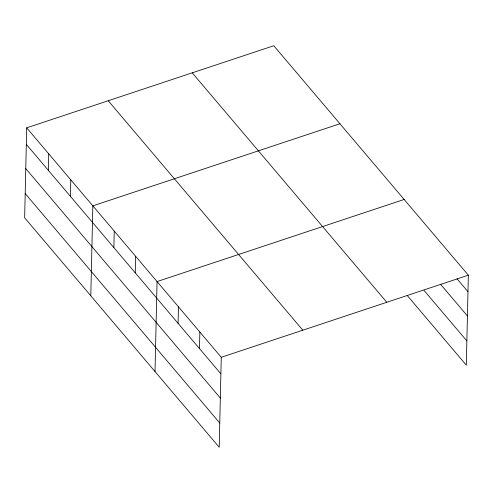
<?xml version="1.0" encoding="UTF-8"?>
<svg xmlns="http://www.w3.org/2000/svg" width="493" height="493" viewBox="0 0 493 493"><rect width="100%" height="100%" fill="white"/><g stroke="black" fill="none" stroke-linecap="round" stroke-linejoin="round"><path stroke-width="0.74" d="M26.69 127.835L24.65 217.814L219.212 447.262L221.258 357.289L26.69 127.835L273.788 45.738L468.35 275.186L466.31 365.165L407.076 295.313M48.369 170.362L48.745 153.841M70.419 196.368L70.795 179.846M90.804 295.825L92.844 205.852L339.936 123.749M113.871 247.615L114.247 231.088M135.273 272.851L135.649 256.329M155.012 371.543L157.051 281.571L404.143 199.468M178.078 323.334L178.454 306.812M199.48 348.569L199.856 332.048M221.258 357.289L468.35 275.186M457.023 278.798L467.974 291.714M440.545 284.251L467.426 315.951M424.054 290.445L466.859 340.922M192.245 72.828L386.808 302.283M108.232 100.745L302.801 330.193M26.314 144.363L220.882 373.811M25.765 168.6L220.334 398.048M25.198 193.57L219.767 423.025"/></g></svg>
